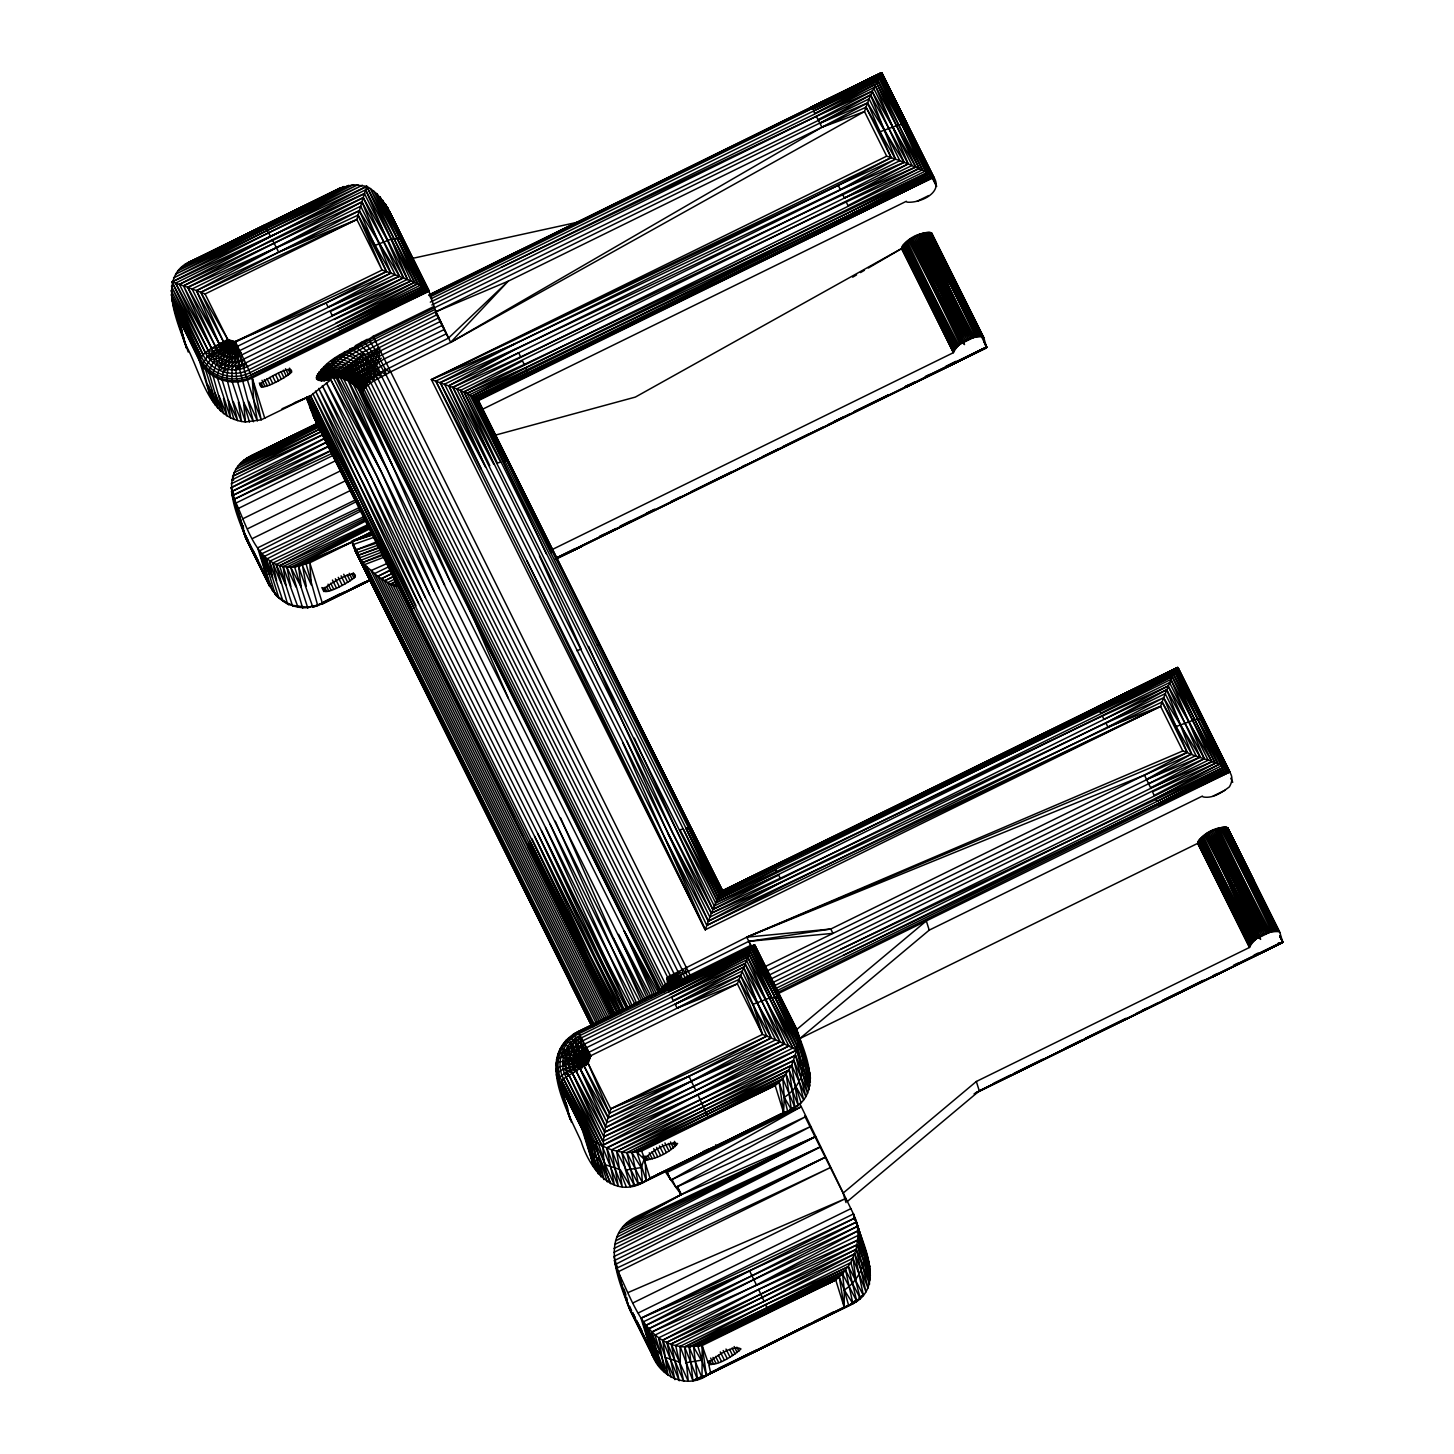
<?xml version="1.0" encoding="UTF-8"?>
<svg xmlns="http://www.w3.org/2000/svg" width="1454" height="1454" viewBox="0 0 1454 1454"><rect width="100%" height="100%" fill="white"/><g stroke="black" fill="none" stroke-linecap="round" stroke-linejoin="round"><path stroke-width="1.5" d="M681.781 982.595L682.471 979.069L680.69 974.998L677.8 971.272L381.711 376.495L378.004 373.078L378.022 367.535L368.189 352.722L359.974 344.562C344.58 352.177 322.097 361.519 316.536 378.858L321.152 380.803L330.821 379.821L381.257 471.714L643.431 1000.043M750.755 947.336L754.826 945.336L797.028 1030.977L810.096 1074.324L798.337 1040.192L750.082 951.57L737.36 983.813L590.797 1055.731L587.58 1061.493L565.951 1064.31L555.828 1068.89L559.699 1084.466L583.799 1132.357L592.669 1141.099L606.736 1147.951L614.442 1185.192L605.318 1164.745L598.684 1144.371L565.86 1076.796C558.118 1062.02 565.261 1042.318 580.273 1035.375L750.082 951.57L754.553 944.955L794.793 1025.633C804.171 1050.551 825.218 1093.044 791.412 1109.675L646.321 1180.666C614.26 1201.113 590.051 1170.034 581.218 1141.626C566.86 1109.584 534.272 1054.713 577.983 1031.613L590.797 1055.731L588.125 1063.401L609.535 1113.291C601.284 1136.428 600.32 1160.783 610.753 1183.738L592.669 1141.099L563.48 1078.759C555.028 1062.638 562.825 1041.119 579.237 1033.54L751.136 949.444L798.119 1043.445L810.423 1082.176M586.707 1047.607C579.364 1050.988 575.875 1060.62 579.655 1067.854L607.118 1122.615L775.673 1039.901L741.958 971.127L586.707 1047.607L589.942 1056.258L587.707 1059.512L588.125 1063.401L563.48 1078.759L595.558 1142.844L604.01 1179.594L590.015 1139.154L561.644 1080.558C552.629 1063.347 560.953 1040.355 578.456 1032.285L752.899 946.39L797.028 1030.977L798.337 1040.192L796.719 1050.097L606.736 1147.951L611.625 1149.823L618.277 1186.191L602.029 1145.625L788.795 1045.971L746.32 960.058L583.109 1040.628C571.567 1045.953 566.079 1061.093 572.022 1072.434L604.828 1132.103L780.144 1041.882L771.22 1037.974L738.886 979.469L677.164 1008.149L585.417 1054.059L582.963 1058.93L583.308 1064.328L608.317 1117.908L780.144 1041.882L796.719 1050.097L809.933 1086.011L798.337 1040.192L752.899 946.39L577.91 1032.158L565.606 1040.828L570.513 1037.538L589.942 1056.258L590.797 1055.731L573.421 1034.721M671.875 1179.249L675.928 1187.336L805.843 1116.581L670.857 1180.103L666.786 1171.997L670.857 1180.103L801.19 1106.785L666.114 1172.924L675.928 1187.336L810.623 1126.523L681.235 1194.606L635.507 1217.053C598.412 1235.736 619.04 1281.774 629.873 1309.763L652.482 1355.201C660.861 1378.81 690.759 1390.278 710.624 1372.649L844.174 1307.11L844.283 1290.025L842.575 1273.904L850.881 1262.526L856.242 1249.313L858.151 1235.409L857.442 1226.358L853.443 1213.963L799.682 1103.404M640.069 1002.351L608.19 940.865L376.241 474.949L330.821 379.821L310.52 395.851L261.211 419.806L245.453 421.987L231.84 380.73L232.531 342.581L326.06 302.886L390.872 273.098L414.535 282.385L428.712 290.4L435.055 309.429L450.631 342.399L389.926 372.188C380.112 378.058 367.117 382.475 361.428 392.925L422.332 514.007M319.807 424.168L243.436 460.645L317.19 424.204L246.671 458.319L316.754 423.75L250.215 456.32C216.537 472.95 237.038 515.334 246.835 540.343L269.444 585.78L273.697 591.16L272.043 588.343M664.696 989.047L664.751 985.339L678.327 976.325L748.828 941.338L830.797 929.015L1144.443 775.109L1187.227 752.427C1199.859 760.006 1242.607 763.95 1229.393 786.868C1222.051 792.394 1212.527 798.918 1203.003 796.901L1202.403 796.083L929.215 930.142L799.409 1038.901M438.781 317.79L361.973 356.266L365.954 380.893L370.988 383.111C366.426 370.061 354.122 358.138 339.909 356.757L339.4 355.376C355.503 352.013 366.263 369.589 374.26 380.93L670.349 975.725L671.748 980.323L671.239 985.903L677.673 981.813L676.019 977.67L377.84 378.712C371.515 366.772 363.355 353.231 349.705 348.942L355.612 347.015L365.027 354.485L367.644 379.658L370.988 383.111L669.785 981.632L671.239 985.903L667.622 988.484L368.135 385.183C361.628 371.188 346.706 359.356 330.603 361.555L373.623 337.455L870.582 94.946L881.288 72.736L933.777 177.17C943.991 193.018 919.237 203.505 906.896 202.124L906.315 201.306L481.347 409.846M251.069 374.95L339.527 331.548L424.931 287.601L377.022 193.909L387.309 207.231L429.112 291.091L251.069 374.95C233.113 384.256 208.722 376.55 199.961 358.157L173.735 307.448L201.852 364.899L211.084 398.414L199.289 360.501C204.305 349.723 218.027 345.416 227.715 339.436L235.475 341.981L386.473 271.571L390.872 273.098L361.955 201.87L366.717 186.348L353.322 184.713L339.6 188.275L192.928 260.375C156.305 273.915 176.207 318.953 185.131 343.962C200.888 370.588 207.159 418.225 245.453 421.987L243.563 402.122L236.657 378.84L233.549 342.562L382.038 270.08L386.473 271.571L359.356 210.685L361.955 201.87L183.513 285.838L172.026 281.894L205.432 352.813C212.611 367.917 232.604 374.223 247.325 366.59L417.643 283.803L377.022 193.909L370.352 188.566L366.717 186.348L173.571 277.878L357.902 184.694L178.26 270.626L348.706 185.33L184.822 264.701L264.192 225.315L344.125 186.53L181.314 267.481L353.322 184.713L175.661 274.115L362.391 185.221L172.026 281.894L208.304 350.705C214.701 364.136 232.531 369.77 245.653 362.973L411.118 280.895L366.717 186.348L179.442 284.402L211.612 348.469C217.119 360.065 232.476 364.899 243.799 359.047L407.447 279.368L391.108 239.201L365.626 189.838L175.607 283.076L208.304 350.705C216.282 352.141 225.861 349.251 229.696 341.654L235.475 341.981L247.325 366.59L252.214 377.895L264.792 418.298M561.644 1080.558L592.669 1141.099L601.011 1176.922L593.159 1154.894L590.015 1139.154L560.39 1082.121L585.58 1134.738L593.832 1166.871L583.799 1132.357L557.791 1078.777L567.333 1071.344L587.761 1062.474L590.797 1055.731L588.052 1058.567L572.113 1051.46L560.535 1048.825C555.337 1059.148 555.228 1071.78 560.39 1082.121L587.652 1137.01L598.303 1173.887L583.799 1132.357L559.699 1084.466L570.077 1119.144L559.699 1084.466L563.48 1078.759L598.684 1144.371M626.274 1186.864L611.625 1149.823L621.749 1152.186L638.488 1184.447L794.956 1107.675L782.815 1078.559L779.126 1082.249L636.852 1152.059L646.321 1180.666L783.597 1112.619L784.269 1097.352L782.815 1078.559L791.721 1065.328L796.719 1050.097L750.082 951.57L667.677 990.138L752.082 947.717L798.21 1036.993L809.26 1070.38L796.029 1028.214L754.826 945.336L757.225 953.042M556.482 1059.639L557.282 1058.149L563.316 1057.131L587.707 1059.512L590.797 1055.731L588.543 1057.694L570.677 1047.207L564.188 1044.644L562.462 1045.553L566.115 1040.628L589.179 1056.913L590.797 1055.731L587.561 1060.511L565.969 1060.711L558.027 1062.311L555.792 1064.691L560.535 1048.825M618.059 1271.832C632.781 1301.021 644.94 1344.732 684.652 1346.931L697.502 1379.464L852.935 1303.675C883.36 1288.299 865.875 1249.404 857.442 1226.358L645.54 1325.539L654.318 1358.763L629.873 1309.763L616.514 1268.27L830.507 1167.489L618.059 1271.832L621.621 1284.863L616.514 1268.27M984.649 343.58L986.648 347.542L905.842 387.309L986.648 347.542L983.795 337.764L931.378 232.858C920.455 231.495 906.06 238.401 901.625 248.561L953.442 352.65L550.848 550.212M975.616 1093.008L1282.737 942.319L1279.883 932.541L1227.485 827.635C1216.562 826.29 1202.149 833.178 1197.732 843.356L1249.549 947.426L976.343 1081.485L843.084 1193.134L846.028 1202.585M667.622 988.484L667.095 977.888L670.349 975.725L746.738 937.176L1182.793 750.955L1187.227 752.427L1163.654 697.756L1172.142 676.583L1177.795 667.477L1229.866 771.965L778.617 993.391M407.447 279.368L364.463 193.618L272.316 239.71L183.513 285.838L192.092 288.964L360.665 206.232L395.215 274.661L239.728 350.614L237.838 361.065L231.422 369.807M767.021 1345.023L856.806 1301.294L842.575 1273.904L835.741 1279.993L702.173 1345.532L702.028 1377.72L852.935 1303.675L845.628 1270.378L684.652 1346.931L688.305 1381.264L671.185 1343.95L856.242 1249.313L869.601 1284.1L857.915 1240.044L651.537 1332.155L661.606 1368.996L645.54 1325.539L749.555 1270.814L855.152 1217.889L867.893 1258.528L865.839 1254.638M557.845 1054.695L558.59 1053.387L564.388 1053.223L588.052 1058.567M669.785 981.632L669.349 987.211L667.949 982.904L670.167 988.72M555.828 1068.89L558.918 1079.904M684.979 977.706L683.126 973.671L677.8 971.272L677.673 981.813L687.542 976.379L685.597 972.381L686.034 966.965L373.623 337.455L373.205 336.274L433.91 306.485M683.126 973.671L681.853 969.073L385.764 374.296L378.222 362.028L379.767 351.196L440.471 321.407M368.189 352.722L367.753 362.609L369.461 378.385L374.26 380.93L373.096 359.556L374.732 349.251L369.007 339.763L367.117 339.345L355.321 345.707L355.612 347.015M676.019 977.67L675.401 983.195L673.838 978.996L673.947 973.489L678.327 976.325L680.036 980.432L679.309 984.013M583.109 1040.628L583.381 1049.806L588.543 1057.694L583.872 1056.331C577.965 1051.26 576.002 1042.1 580.273 1035.375M680.036 980.432L680.69 974.998M573.458 1039.901C570.84 1049.352 578.401 1058.73 587.561 1060.511L582.781 1061.656C575.184 1060.239 568.387 1053.986 568.041 1045.989M429.112 291.091L252.214 377.895L261.211 419.806L253.705 400.068L235.475 341.981L231.531 342.435L226.697 378.258L237.656 420.624L228.26 400.232L221.808 378.822L230.568 342.126L227.715 339.436L200.834 292.29L192.092 288.964L219.245 343.889C222.753 351.268 232.531 354.34 239.728 350.614M359.974 344.562L361.137 342.49L364.445 342.144L371.424 350.977L370.388 361.083L371.424 377.077C366.79 380.912 353.922 386.437 361.792 393.725C353.704 378.076 333.348 367.099 316.499 376.041C333.893 370.098 354.831 376.913 362.718 394.252L352.831 382.675L339.763 375.059L345.18 368.007L361.973 356.266M179.442 284.402L363.227 197.653L399.468 276.224L241.8 354.903L238.729 365.317L235.512 369.789M328.967 446.323L232.367 495.614C246.871 522.277 255.159 570.55 294.635 567.096L307.703 607.754L308.048 606.772M479.62 404.303L478.457 400.595L933.777 177.17L927.543 172.517L908.205 163.902L870.582 94.946L869.092 98.872L375.332 341.526C360.047 349.578 343.871 357.466 331.985 370.316C322.861 380.53 355.994 379.312 342.272 370.043M665.532 990.41L365.736 387.127L365.009 379.712C355.121 369.043 329.567 384.565 325.696 373.187C337.419 356.921 357.284 348.742 374.35 339.218L435.055 309.429M343.526 354.358L344.38 352.177L347.361 351.923L359.047 358.047L365.481 385.783L363.7 386.182C352.995 364.009 292.581 395.052 336.546 359.102C349.832 359.102 360.828 369.043 367.644 379.658M339.763 375.059C345.688 383.056 356.575 380.185 365.009 379.712L370.316 382.529L367.717 381.039C350.396 390.599 334.529 364.845 317.481 379.839C330.949 370.988 345.125 381.966 359.12 377.531L361.264 379.312L363.7 386.182C326.023 383.093 371.261 360.301 381.62 355.121L442.325 325.332M353.322 383.074C354.976 371.024 374.06 365.826 383.602 359.265L444.306 329.476L435.437 311.956L508.264 281.167L821.928 127.243L866.021 107.214L869.092 98.872L899.881 160.74L908.205 163.902L844.41 198.053L456.792 388.872L431.384 379.585L705.281 929.76L1160.583 706.335L1163.654 697.756L1200.222 757.098L1148.642 783.724L766.203 971.399M371.424 377.077L448.504 338.091L435.437 311.956L446.378 333.766L385.673 363.555C376.568 369.807 358.356 374.768 356.775 386.273M659.334 991.773L664.751 985.339L667.113 989.102M378.076 347.579L375.895 358.047L375.714 374.423L381.711 376.495L378.022 367.535M634.417 1184.519L630.345 1186.5L625.565 1170.088L621.749 1152.186L626.856 1152.64L634.435 1185.701L640.396 1182.702L634.435 1185.701L616.66 1151.241L789.14 1070.035L795.792 1086.538L803.662 1099.806L793.866 1060.402L616.66 1151.241L622.221 1186.755L606.736 1147.951L793.866 1060.402L807.642 1093.281L796.719 1050.097L747.647 956.896L581.582 1037.756L580.509 1046.789L584.563 1055.15M788.795 1045.971L695.866 1090.5L604.828 1132.103L575.693 1070.144C570.804 1060.802 575.311 1048.316 584.835 1043.936L743.448 967.201L771.22 1037.974L609.535 1113.291L610.753 1108.839L588.125 1063.401C577.856 1066.963 564.116 1060.675 563.607 1048.952M234.003 419.424L228.26 400.232L230.477 417.861L217.082 376.931L219.627 366.753L228.223 346.343L230.568 342.126L235.475 341.981L228.242 340.291L219.245 343.889L196.472 290.618L358.084 215.119L382.038 270.08L356.866 219.518L359.356 210.685L187.748 287.347L215.283 346.179C219.827 355.739 232.476 359.72 241.8 354.903M576.729 1037.411C572.749 1046.244 578.619 1057.022 587.707 1059.512M243.799 359.047L239.583 369.225L253.487 421.733L243.563 402.122L249.47 422.078M339.382 372.388L341.872 376.004L355.939 376.677L357.157 380.33L347.579 377.222L332.348 376.531L319.008 380.475C332.421 374.496 347.76 376.404 360.574 383.002L359.12 377.531L364.627 387.436M501.121 267.372L816.312 116.32L872.036 91.257L904.115 162.321L840.357 189.62L435.818 381.075L705.281 929.76L709.879 917.074L444.579 384.165L899.881 160.74L895.537 159.177L866.021 107.214L864.494 111.558L450.631 342.399L508.264 281.167L448.504 338.091M591.524 1024.816L354.976 550.357L351.959 541.379L372.079 531.819M243.545 368.153L245.653 362.973M642.468 1182.756L626.856 1152.64L636.852 1152.059L644.14 1159.22L641.214 1167.562L642.468 1182.756L791.412 1109.675L786.16 1074.47L621.749 1152.186L791.721 1065.328L805.843 1096.643L795.538 1055.295L602.029 1145.625L565.86 1076.796M777.49 990.447L1227.376 769.529L1176.831 668.004L722.075 890.957L716.84 900.008L709.879 917.074L1165.181 693.649L1195.988 755.517L764.113 967.11M958.913 345.252L905.987 242.036L956.805 346.979L904.097 243.745L955.151 348.669L902.698 245.362L954.006 350.196L901.625 247.471L953.442 352.65C957.877 342.472 972.272 335.583 983.195 336.946L983.795 337.764L931.378 232.858L982.05 336.437L929.451 232.24L980.378 336.274L927.561 232.24L978.269 336.456L925.235 232.585L975.779 336.964M1270.523 932.123L1217.289 828.507L1205.675 834.196L1255.02 940.029L1202.094 836.813L1252.912 941.774L1200.204 838.54L1251.258 943.446L1198.805 840.139L1250.113 944.991L1197.714 842.248L1249.549 947.426C1253.966 937.267 1268.379 930.378 1279.302 931.723L1279.883 932.541M644.14 1159.22C652.083 1150.768 666.423 1142.081 677.582 1143.535C669.531 1152.495 656.39 1159.329 644.358 1159.892M708.225 1362.961C714.859 1368.196 734.234 1355.183 740.977 1348.948C733.343 1344.205 715.641 1356.473 708.225 1362.961L702.173 1345.532L684.652 1346.931L765.586 1304.62L850.881 1262.526L860.314 1298.513L852.189 1302.584M369.207 528.02L290.709 567.278L302.559 607.79L303.268 606.809M365.626 189.838L403.54 277.805L330.258 311.501L332.239 315.645L403.54 277.805L361.955 201.87L196.472 290.618L223.407 341.617L227.024 345.67L216.083 364.772L212.647 374.423L223.698 413.681L214.919 392.707L208.576 371.37L214.901 359.174L228.896 341.036L235.475 341.981L230.568 342.126M231.531 342.435C228.278 352.104 217.409 358.084 207.468 356.303L201.852 364.899C212.411 380.966 235.166 386.582 252.214 377.895L253.705 400.068L257.431 420.969L248.707 401.413M326.06 302.886L328.186 307.212L390.872 273.098L358.084 215.119L386.473 271.571L326.06 302.886L237.602 346.288L232.222 347.379C229.187 355.485 221.481 361.519 212.829 362.319M307.703 607.754L312.792 606.136M559.845 1049.988L563.043 1044.554M791.412 1109.675L784.269 1097.352L779.126 1082.249L775.164 1085.52L783.597 1112.619L787.632 1111.329L784.269 1097.352C803.117 1084.938 808.424 1064.328 798.119 1043.445M708.807 1364.797L710.624 1372.649L848.7 1305.619L844.283 1290.025C854.625 1283.319 861.949 1272.214 863.84 1260.018L857.278 1244.697L758.588 1289.462L658.735 1337.789L664.605 1372.067L662.588 1368.123M228.242 340.291L212.339 356.648L204.978 367.826L217.736 408.229L214.919 392.707L220.59 411.1M291.509 372.188C293.544 362.846 263.647 380.294 260.43 384.092C257.94 393.652 288.419 376.023 291.509 372.188L289.51 368.153M355.23 576.765C357.266 567.442 327.368 584.89 324.151 588.688C321.661 598.248 352.141 580.619 355.23 576.765L353.231 572.749M364.445 342.144L373.205 336.274M207.468 356.303L227.715 339.436L205.087 293.999L200.834 292.29L359.356 210.685L399.468 276.224L328.186 307.212M327.077 380.475L328.931 378.731L323.842 380.803C336.274 372.769 352.958 377.258 363.7 386.182M777.436 1340.679L710.624 1372.649M796.538 1029.65L926.325 920.909L929.215 930.142M847.755 1201.131L979.287 1090.936L1282.737 942.319L1279.756 936.376M342.417 370.479L363.7 353.54M228.896 341.036L224.952 343.871L215.283 346.179L183.513 285.838L211.612 348.469L221.444 347.142L229.696 341.654L228.223 346.343C222.589 352.522 213.502 355.448 205.432 352.813L171.445 286.165L203.069 354.794C210.903 371.279 232.731 378.167 248.816 369.843L420.442 285.166L373.787 191.092M344.271 372.878L379.876 348.633M332.403 192.419L339.6 188.275M218.209 366.917L241.219 352.45M234.803 370.007L246.308 362.773M852.662 277.169L856.588 274.879M860.495 272.589L864.421 270.299M868.329 268.027L901.625 248.561L953.442 351.541L902.189 246.108L954.515 349.451L903.334 244.581L955.914 347.833L904.988 242.909L957.804 346.125L907.096 241.164M450.631 342.399L821.928 127.243L867.565 102.98L904.115 162.321L842.429 193.909L518.66 352.777L448.813 385.746L485.654 467.334L440.235 382.602L514.462 344.162L838.231 185.294L891.138 157.65L895.537 159.177L870.582 94.946L819.929 123.299L821.928 127.243L864.494 111.558L886.686 156.178L891.138 157.65L867.565 102.98L819.929 123.299L816.312 116.32L431.838 304.995M909.568 239.419L962.748 342.653L937.176 290.4L945.282 286.42L971.545 338.328L946.899 285.82L921.182 233.712L909.568 239.419L960.113 344.362M1205.675 834.196L1258.837 937.43L1233.265 885.195L1236.463 883.432L1241.389 881.197L1267.652 933.104L1217.289 828.507M573.349 1034.139L754.153 944.991L796.029 1028.214M581.582 1037.756C568.187 1043.936 561.826 1061.511 568.714 1074.67L602.029 1145.625M208.304 357.084L235.784 341.472M348.651 379.458C339.036 374.023 326.096 372.697 316.536 378.858L321.207 377.331M358.956 379.203L378.694 368.098M324.769 378.767L321.152 380.803L326.696 378.858M901.625 248.561L635.362 397.087L495.487 435.109M616.932 1237.136L815.494 1136.628L681.235 1194.606L623.094 1226.867L815.494 1136.628L615.624 1240.771L820.438 1146.861L613.788 1252.476M362.464 390.49C355.194 374.55 333.075 364.318 317.408 374.187C334.075 367.026 353.286 375.695 362.464 390.49L660.479 989.483L660.861 993.082M430.311 302.123L874.781 84.641L908.205 163.902L516.57 348.506L448.813 385.746L672.42 832.433L711.369 913.148L782.125 881.924L1162.128 701.991L1191.644 753.972L1146.57 779.435L1150.641 787.868L1211.873 761.769L1172.142 676.583L720.003 893.665L686.052 828.362L469.787 394.67L456.792 388.872L714.241 906.006L1169.543 682.58L1208.201 760.242L768.185 975.543M208.413 357.32L236.111 342.163M1150.641 787.868L1204.312 758.679L1170.888 679.418L715.586 902.843L460.464 390.399L915.784 166.992L876.035 81.806L813.495 111.067L431.038 298.742M371.333 531.764L355.521 540.343L371.86 532.8M562.734 1065.182L570.84 1069.581L575.693 1070.144L605.936 1127.359L771.22 1037.974L762.514 1034.376L737.36 983.813L677.164 1008.149L675.165 1004.187L743.448 967.201L784.524 1043.917L695.866 1090.5L603.792 1136.755L572.022 1072.434L563.261 1069.181L557.227 1072.834L556.409 1074.851L567.514 1110.038M782.125 881.924L708.352 921.182L663.969 836.014L481.365 469.224L435.818 381.075M564.297 1073.07L568.714 1074.67L602.847 1141.299L792.884 1048.043L744.902 963.511L673.275 1000.534L671.548 997.226L747.647 956.896L784.524 1043.917L605.936 1127.359L579.655 1067.854L570.023 1066.582L562.753 1061.147M625.838 1223.886L681.235 1194.606L677.31 1186.591M868.347 1267.125L870.274 1271.141L857.915 1240.044L758.588 1289.462L662.715 1340.17L667.84 1374.884L665.823 1370.886M818.039 119.628L872.036 91.257L915.784 166.992L844.41 198.053L842.429 193.909M324.914 438.381L231.15 487.708L245.599 537.762L269.444 585.78L271.226 586.925L263.119 570.659M622.603 742.431L663.969 836.014L706.808 925.416L784.142 885.868L1107.912 727L1163.654 697.756L1105.912 723.038L780.253 878.252L778.526 874.944L712.842 909.459L672.42 832.433L588.67 646.43M859.314 1297.386L863.367 1295.35L854.807 1253.857L666.877 1342.242L683.725 1381.3L675.619 1345.313L764.132 1301.366L854.807 1253.857L868.038 1288.117L857.278 1244.697L666.877 1342.242L674.91 1379.646L665.332 1357.418L658.735 1337.789M677.164 1008.149L740.431 975.234L780.144 1041.882L744.902 963.511L671.548 997.226M335.783 323.188L414.535 282.385L370.352 188.566L422.878 286.42L250.07 372.642C232.894 381.53 209.594 374.169 201.234 356.593L171.826 299.142L185.131 343.962L172.644 303.359L199.961 358.157L171.826 299.142L176.77 314.246M326.932 442.18L231.531 491.652L245.599 537.762L270.026 586.507L244.599 534.999L232.367 495.614L331.021 450.413M775.236 985.321L1221.196 766.04L1174.378 671.966L774.655 867.856L773.401 865.93L721.511 891.429L475.967 398.178L933.777 177.17L477.221 399.105L478.057 399.923L932.523 175.68L881.687 72.7L811.005 107.269L880.724 73.227L931.269 174.753L527.911 372.824L477.221 399.105L469.787 394.67L929.597 173.68L881.288 72.736L428.73 294.98M369.189 525.476L283.112 566.587L297.943 607.027L292.527 605.882L279.586 565.751L365.536 521.114M546.286 553.847L472.223 395.942L851.68 213.956L929.597 173.68L879.216 75.463L497.522 261.229M669.367 977.76L677.419 973.598M675.165 1004.187L740.431 975.234L766.803 1036.12L608.317 1117.908L579.655 1067.854M378.622 547.576L357.666 555.519L364.463 564.643L377.822 576.366L389.763 570.222M390.054 570.568L377.822 576.366L390.344 584.235L396.342 581.146M671.403 980.614L681.453 975.452M222.68 371.679C232.695 367.898 239.365 356.921 237.602 346.288M354.594 365.045L380.766 351.65M318.699 427.003L235.766 469.333L319.971 428.857M361.683 510.645L266.664 559.063L278.805 597.794L280.24 598.521C301.959 613.243 277.532 598.575 275.151 594.213L263.956 556.591L359.265 509.754M290.709 567.278L301.16 587.016L298.597 566.515L353.486 541.288L309.793 562.789L294.635 567.096L369.152 529.129M339.763 593.923L323.824 602.047L343.944 592.214M670.021 994.354L748.919 954.06L797.592 1046.771L809.006 1089.718L795.538 1055.295L611.625 1149.823L791.721 1065.328L798.191 1105.349L790.213 1109.275M617.096 1266.725L613.897 1256.529L825.454 1157.148L615.296 1264.489L627.91 1305.056L654.318 1358.763M319.989 429.057L233.985 472.714L321.298 431.456M359.992 507.282L261.52 553.865L269.444 585.78L259.412 550.939L357.757 500.885M608.772 1018.563L393.125 585.38L397.16 583.327L393.125 585.38L390.344 584.235L396.415 581.291M671.621 984.867L681.653 979.778M429.984 296.907L879.216 75.463L925.089 171.245L525.657 367.717L472.223 395.942L720.821 892.338L1098.424 708.97L1175.323 670.239L1225.704 768.475L1157.911 803.771L843.247 955.369M601.483 1021.435L381.13 578.801L391.217 573.712M1148.642 783.724L1204.312 758.679L1166.69 689.723L1104.022 719.366L711.369 913.148L668.258 834.123L626.765 740.74M776.472 988.138L1156.911 801.463L1223.632 767.294L1173.305 674.093L718.003 897.518L683.235 828.944L466.988 393.325L922.309 169.9L902.007 124.172L878.271 77.189L812.441 109.232L811.677 107.978L429.221 295.635M363.355 516.897L269.644 561.226L282.894 600.884L293.126 605.773L287.365 603.392L276.169 564.588L364.736 519.878M318.59 422.95L250.215 456.32L318.608 422.86L253.996 454.666M233.567 480.329L232.622 476.276L321.352 431.674M379.767 351.196L357.175 364.118L349.342 370.098L344.543 375.804L345.198 378.367L362.119 389.127M334.475 454.72L235.312 503.375L239.71 519.242L233.621 499.522L333.166 449.686M370.297 579.673L322.315 603.719L317.408 604.882M687.542 976.379L750.827 945.3L746.738 937.176L1187.227 752.427L1162.128 701.991M776.182 993.209L1228.63 770.475L1178.049 667.877L739.014 883.287M1233.719 965.256L1237.772 963.22M1254.002 955.114L1258.055 953.079M789.213 1334.1L779.071 1339.189L856.806 1301.294L848.409 1266.579L765.586 1304.62L680.127 1346.313L680.29 1362.343L665.332 1357.418L671.275 1377.429M793.284 1332.064L809.533 1323.94M813.586 1321.904L833.905 1311.726M179.714 326.568L176.661 315.045L186.475 348.106L175.08 311.356L199.325 359.465C208.304 378.367 233.349 386.255 251.778 376.713L427.876 289.6L387.309 207.231L389.454 214.901M602.61 1019.418L384.329 580.946L392.453 576.893M909.241 384.583L905.188 386.6L915.293 381.675M925.471 376.477L929.524 374.46M945.736 366.372L955.878 361.319M698.865 1377.683L692.904 1380.646L680.127 1346.313M811.677 107.978L880.033 74.136L932.523 175.68L851.68 213.956M284.257 440.344L258.03 453.357L284.33 440.453M288.31 438.345L318.59 423.35M231.695 479.984L322.952 434.728M557.064 557.554L575.33 548.503M603.755 534.4L599.684 536.417L616.023 528.493M630.164 521.314L620.004 526.348L654.718 509.5M646.412 513.244L654.536 509.227M774.655 867.856L719.058 895.391L686.052 828.362L688.36 828.126L720.003 893.665L1176.141 668.913L1228.63 770.475L1157.911 803.771L1158.62 805.534L1229.866 771.965M859.278 1297.313L863.367 1295.35L848.409 1266.579L689.16 1347.167L702.028 1377.72L777.563 1340.57L706.408 1375.429L697.975 1346.459L768.512 1311.508L839.267 1277.121L844.283 1290.025L852.935 1303.675M823.855 426.731L556.373 558.736L986.175 347.924L905.66 387.255L983.958 348.233L925.38 376.768M827.926 424.732L850.281 413.699M854.352 411.682L888.921 394.634L854.28 411.573M840.521 949.317L1223.632 767.294L1176.141 668.913L1097.17 707.062L1177.376 667.531L1229.466 771.274L1158.62 805.534M577.983 1031.613L754.553 944.955L780.307 996.99L768.966 998.207L752.954 1004.387L762.514 1034.376L610.753 1108.839L688.978 1076.323L695.866 1090.5M715.786 1144.698L716.458 1145.716L780.253 1114.2M975.507 1092.845L1125.996 1018.563M1136.156 1013.547L1158.529 1002.515M1162.6 1000.497L1203.276 980.432M757.152 1350.021L697.502 1379.464L693.613 1347.004L845.628 1270.378L860.314 1298.513L854.316 1301.421M761.133 1348.058L777.036 1340.206M221.735 246.962L192.928 260.375M225.77 244.981L241.964 237.038M252.087 232.058L304.704 206.25M308.739 204.269L324.933 196.326M205.087 293.999L356.866 219.518L278.677 252.16L272.316 239.71M881.687 72.7L430.711 294.508L586.562 218.045M590.633 216.046L657.862 183.059M661.933 181.059L879.924 74.081M437.29 314.537L355.957 355.703L336.674 370.843L335.074 374.987L338.219 376.786M351.177 377.204L377.349 364.318M294.453 435.491L316.699 424.568M319.753 424.295L240.51 463.281L318.571 426.731M886.686 156.178L431.384 379.585L514.462 344.162M237.947 508.646L337.092 459.991M242.963 518.714L342.126 470.06M917.092 201.27L928.706 195.563M353.994 587.271L364.045 582.345M298.597 566.515L312.792 607.063L322.497 603.755L371.188 579.237L317.59 605.173L307.448 607.209L292.145 605.318M370.57 580.037L322.315 603.719L370.752 580.091M395.47 578.801L387.418 582.763L604.846 1019.545M908.296 240.292L961.385 343.507L972.999 337.801L923.962 232.894L977.052 336.674L926.452 232.367L979.378 336.328L928.561 232.186L981.268 336.31L930.233 232.349L983.195 336.946L931.378 232.858M671.003 501.503L681.181 496.523M691.377 491.525L732.089 471.532M742.285 466.534L746.356 464.535M762.641 456.538L778.926 448.559M782.997 446.56L809.478 433.565M833.905 421.569L844.102 416.571M734.942 885.304L724.783 890.284L1177.376 667.531L1225.704 768.475L1156.911 801.463L1155.657 798.664L1218.397 764.677L1175.323 670.239L722.075 890.957L690.123 828.198L722.747 891.284L478.057 399.923L933.777 177.17M577.91 1032.158L649.084 997.226M653.155 995.227L746.684 949.335M770.038 979.451L1211.873 761.769L1168.144 686.034L1102.296 716.059L716.84 900.008L679.981 829.816L683.235 828.944L716.84 900.008L775.691 869.692L776.999 872.073M773.746 982.086L1218.397 764.677L1172.142 676.583L1100.769 713.205L1099.478 710.824M1213.199 796.047L1224.813 790.358M799.191 1038.901L1197.732 843.356L1249.531 946.336L1198.296 840.903L1250.622 944.228L1199.441 839.358L1252.021 942.61L1201.095 837.686L1253.911 940.902L1203.203 835.941M775.164 1085.52L636.852 1152.059L641.596 1151.041L775.164 1085.52L631.908 1152.604L638.488 1184.447L714.459 1146.715L656.445 1174.977M618.622 1233.555L815.494 1136.628L620.676 1230.102M614.042 1248.459L820.438 1146.861L614.66 1244.533M1204.403 835.069L1257.492 938.284L1269.106 932.577L1218.706 828.053M993.736 1083.23L1010.003 1075.233M1014.074 1073.252L1042.554 1059.275M1064.928 1048.298L1081.213 1040.301M1085.284 1038.301L1125.959 1018.345M1142.244 1010.348L1146.315 1008.367M1162.582 1000.37L1178.849 992.391M1182.92 990.392L1203.276 980.414M979.287 1090.936L1282.773 941.792L1279.774 935.776M974.053 1093.917L1282.283 942.701L1211.891 977.07L1281.392 942.937M1212.073 977.124L1282.737 942.319M633.29 1302.766L845.755 1198.478L628.201 1292.497M638.342 1312.944L850.826 1208.674M188.693 262.32L335.22 190.547L197.453 258.885L264.192 225.315L270.48 236.22L364.463 193.618M247.925 528.62L345.071 480.983M252.832 538.343L351.995 489.725M354.794 500.231L257.649 547.867L269.444 585.78M276.605 580.673L272.843 563.062L364.009 518.46M290.836 586.416L286.838 567.096L368.116 527.329M986.648 347.542L555.755 558.481L986.666 347.015L981.686 337.001M555.937 558.863L582.073 546.177L555.682 559.063M1096.988 707.007L1177.795 667.477L1203.385 719.185L1195.297 719.512L1176.032 726.582M754.553 944.955L666.423 988.211L754.153 944.991L798.21 1036.993L810.478 1078.268C802.499 1061.493 803.517 1042.463 794.793 1025.633L805.68 1060.566M620.295 1279.938L614.406 1260.545L825.454 1157.148M219.627 366.753C229.296 363.264 236.638 352.777 234.53 342.362L236.33 346.815C236.693 357.484 228.896 367.535 218.554 370.025M237.965 466.189L318.717 426.822M231.186 483.8L324.751 438.163M340.236 333.311L428.712 290.4L389.145 210.794L392.344 221.063M663.969 991.792L363.827 388.909C355.012 374.369 335.238 362.882 318.917 372.097L322.806 371.224M643.068 1156.166L650.047 1178.158L794.956 1107.675L789.14 1070.035L626.856 1152.64L782.815 1078.559L707.934 1117.035L698.011 1094.989L603.792 1136.755M1213.418 975.434L1217.471 973.471M1233.628 965.62L1280.065 943.01L1278.339 942.937M764.132 1301.366L853.025 1258.273L865.966 1291.879L856.242 1249.313L662.715 1340.17L679.236 1380.755L671.185 1343.95L764.132 1301.366L758.588 1289.462M320.716 375.423L316.209 377.604L320.771 376.477M852.407 215.719L933.359 176.497L881.96 73.082L883.687 78.643M322.497 603.755L370.697 579.819M706.808 925.416L1160.583 706.335L1182.793 750.955M670.149 979.105L678.346 975.143M666.913 988.884L752.082 947.717L797.592 1046.771M697.975 1346.459L835.741 1279.993L844.174 1307.11L848.7 1305.619M338.528 329.24L424.931 287.601L385.165 203.705L388.036 212.084M844.41 198.053L912.112 165.447L873.454 87.803L816.312 116.32L874.781 84.641L919.182 168.464L847.955 205.596L846.264 201.979L919.182 168.464L877.216 79.316L812.441 109.232M643.068 1321.959L652.482 1355.201L643.068 1321.959L749.555 1270.814L856.497 1222.032L869.783 1266.852L867.02 1260.909M702.918 1375.829L692.904 1380.646L689.16 1347.167L842.575 1273.904L768.512 1311.508L693.613 1347.004L701.228 1360.235L685.579 1362.761M718.948 1368.123L757.007 1349.839M328.786 440.98L231.15 487.708L233.458 493.76M524.185 364.481L522.495 360.846L463.881 391.889L500.63 462.154L497.377 463.044L463.881 391.889L524.185 364.481L927.543 172.517L880.033 74.136L811.187 107.305L881.288 72.736L933.359 176.497M388.763 566.769L374.441 573.621L597.667 1022.017M555.264 558.899L581.891 546.141M650.047 1178.158L716.458 1145.716M838.231 185.294L840.357 189.62L895.537 159.177L838.231 185.294L431.384 379.585L891.138 157.65L866.021 107.214M555.701 558.79L582.073 546.177M790.158 1109.184L798.191 1105.349L786.16 1074.47L631.908 1152.604L641.214 1167.562L625.565 1170.088M489.816 465.662L452.903 387.309L520.641 356.921L846.264 201.979M672.311 982.195L680.49 978.306M364.736 380.839L381.057 373.115M668.731 991.973L748.919 954.06L792.884 1048.043M328.913 446.014L231.531 491.652L237.493 509.064M233.621 499.522L333.566 452.667M381.13 578.801L391.38 574.003M855.152 1217.889L640.978 1318.215L652.482 1355.201M835.741 1279.993L768.512 1311.508L765.586 1304.62M356.866 219.518L200.834 292.29L223.407 341.617M610.753 1108.839L766.803 1036.12M279.586 565.751L369.498 523.913M384.329 580.946L394.488 576.22M1098.424 708.97L1173.305 674.093L1215.29 763.259L1154.167 795.411L1152.495 791.794L1215.29 763.259L1170.888 679.418M172.026 281.894L270.48 236.22M334.093 319.571L414.535 282.385L391.108 239.201L375.114 245.381M232.622 476.276L322.861 434.492M780.253 878.252L712.842 909.459L634.326 738.123M702.627 1151.75L708.789 1148.933M719.058 1144.262L801.19 1106.785M698.011 1094.989L796.719 1050.097M282.003 408.792L310.52 395.851L617.514 1011.784M466.988 393.325L525.657 367.717L527.911 372.824L474.295 397.106L505.774 461.336L503.447 461.59M751.609 946.954L748.828 941.338L832.906 933.359L830.797 929.015L746.738 937.176L1144.443 775.109L1191.644 753.972L1166.69 689.723L1105.912 723.038L1107.912 727L1160.583 706.335L708.352 921.182L668.258 834.123M516.57 348.506L440.235 382.602L481.365 469.224M387.527 563.298L370.988 570.604L596.994 1024.597M715.586 902.843L778.526 874.944M332.239 315.645L411.118 280.895M879.924 131.805L899.19 124.735L907.278 124.408L881.96 73.082M294.635 567.096L353.486 541.233M294.235 402.849L310.52 395.851L412.572 610.244M343.853 374.023L381.366 358.175M380.148 427.967L352.631 376.041L347.579 377.222M348.996 364.899L360.174 386.237L363.827 388.909C357.793 373.042 337.019 362.028 321.007 369.752L324.26 369.498M593.559 1026.633L362.573 562.589L383.402 553.919M563.261 1069.181L587.58 1061.493M576.965 650.738L581.109 649.047L539.398 555.901M453.848 748.992L360.81 560.353L381.893 552.011M378.204 541.215L354.976 550.357L591.814 1026.124M372.915 533.254L351.959 541.379L373.514 534.4M353.722 540.143L370.552 533.709M593.541 1026.36L364.463 564.643L383.565 557.391M380.185 550.121L359.174 557.972L395.561 631.2L395.906 629.6L360.81 560.353M362.573 562.589L383.765 554.955M356.266 552.974L379.549 544.65M381.021 547.267L357.666 555.519L395.851 632.508M373.733 537.38L352.577 544.759L395.779 631.472L351.85 541.651L373.424 534.636M339.909 356.757L334.783 358.52L336.546 359.102M353.667 361.555L361.937 384.31L365.736 387.127C357.829 372.878 340.236 360.683 323.679 367.19L326.06 367.644M216.083 364.772C224.607 362.828 231.622 355.885 233.603 347.361L232.531 342.581C230.059 352.559 220.226 359.956 209.958 359.483M376.332 543.178L354.976 550.357L395.761 631.472M391.108 239.201L402.449 237.983L428.712 290.4M312.792 607.063L317.754 605.718L306.231 564.334M412.554 258.376L578.419 222.044M587.761 1062.474C578.619 1064.673 567.914 1059.021 565.969 1049.497M302.559 607.79L307.903 607.608M284.202 601.483L282.894 600.884M597.067 644.74L598.83 644.813M232.222 347.379L227.024 345.67M297.47 607.154L302.905 607.627M393.125 585.38L398.142 586.562M362.082 386.491L353.74 380.857L341.581 377.295L357.375 383.492L363.954 388.927M342.708 377.495L354.94 383.511L361.228 390.344L359.738 389.945M280.24 598.521L275.151 594.213M345.779 376.077L355.612 377.786L365.481 385.783M340.127 376.459L351.141 380.893L363.482 388.981M344.089 377.549L352.341 380.948L359.392 386.746M340.709 376.95L350.178 380.712L358.32 386.691M345.707 377.458L353.74 380.857L362.555 389.109M690.123 828.198L720.821 892.338L773.401 865.93L722.474 890.902L508.718 461.827L474.295 397.106L850.699 211.648L927.543 172.517L877.216 79.316L813.495 111.067L814.785 113.448L876.035 81.806L922.309 169.9M629.873 1309.763L631.636 1310.89L629.746 1306.346M340 374.169L352.74 380.821L361.664 391.835L659.516 991.101M368.135 385.183C358.157 373.387 344.053 359.265 326.877 364.445L328.204 365.663M339.8 375.823L354.013 383.347L361.228 390.344M582.781 1060.293C575.439 1057.912 569.641 1050.697 570.55 1042.772M380.366 371.751L385.764 374.296L385.292 369.134L374.732 349.251M367.717 381.039L365.009 379.712L367.008 383.765M667.095 977.888L671.748 980.323L673.257 984.558L673.838 978.996L670.349 975.725M385.292 369.134L389.926 372.188M340.509 373.151L348.615 378.803M377.84 378.712C369.934 373.642 366.99 363.482 359.047 358.047M341.272 372.024L352.54 381.548M614.751 1014.928L306.849 398.996L312.646 414.463L355.285 499.176L353.267 495.123M611.498 1013.82L586.107 964.202L611.389 1014.583M364.463 382.038L361.264 379.312L362.155 378.549L365.317 384.565M681.853 969.073L685.597 972.381M342.326 370.788L352.74 380.821M279.295 598.412L272.025 590.179L259.412 550.939M595.904 1170.543L589.997 1150.732L600.865 1161.964L607.263 1181.866M630.454 1310.472L656.463 1362.289L650.011 1343.405L660.879 1354.637L667.84 1374.884M343.635 369.443L356.212 384.129M365.027 354.485L378.004 373.078M345.18 368.007L356.612 383.329M274.715 592.469L276.733 595.049M626.583 1300.149L627.201 1300.948L626.765 1297.604M675.928 1187.336L681.235 1194.606L677.128 1186.5L681.235 1194.606M589.179 1056.913L586.398 1053.096L584.835 1043.936M1271.868 931.76L1221.342 827.362L1274.358 931.232L1223.65 827.017L1276.485 931.069L1225.558 827.017L1278.157 931.232L1227.485 827.635L1228.067 828.453L1279.302 931.723L1226.34 827.144L1277.375 931.105L1224.668 826.981L1275.467 931.105L1222.541 827.144L1273.159 931.451L1220.051 827.671M346.979 366.481L359.574 387.091L361.664 391.835L359.029 388.527L659.553 991.737M371.424 350.977L378.222 362.028M359.302 389.581L361.428 392.925L359.065 389.109M339.6 372.333L341.872 376.004L339.982 371.915M586.18 1065.509L579.71 1054.932L574.675 1038.774M630.345 1186.5L620.276 1169.67L605.318 1164.745L595.558 1142.844M387.473 240.364L363.227 197.653L187.748 287.347L219.245 343.889M962.294 340.672L964.493 344.598L962.712 340.418M1258.401 935.449L1260.6 939.375L1258.801 935.195M349.669 376.84L349.233 375.659L392.271 465.171L624.22 931.069L658.153 992.3M175.607 283.076L211.612 348.469M337.055 376.786L386.619 468.442L649.029 997.244M609.535 1113.291L583.836 1065.582C574.766 1067.599 563.843 1062.674 561.88 1053.041M366.717 186.348L417.643 283.803L337.273 326.441L422.878 286.42L380.021 196.981L381.548 200.888M921.182 233.712L974.416 337.346M175.025 307.775L171.354 294.835L203.069 354.794L171.227 290.491L172.444 294.635M626.801 1009.167L595.704 949.989L363.754 484.073L315.5 391.071L415.989 605.845M622.566 1009.876L592.541 952.734L360.61 486.836L312.755 393.543L413.99 608.172M945.282 286.42L918.256 234.839L968.582 339.564L915.257 236.184L965.601 341.036L912.33 237.747L937.176 290.4L964.147 341.817L913.784 236.947L967.092 340.272L916.765 235.493L970.072 338.927L919.728 234.239L972.999 337.801M1241.389 881.197L1214.363 829.616L1264.671 934.359L1211.364 830.979L1261.708 935.813L1208.438 832.524L1233.265 885.195L1260.254 936.612L1209.892 831.724L1263.181 935.067L1212.854 830.27L1266.18 933.704L1215.835 829.016L1269.106 932.577M380.021 196.981L427.876 289.6L339.527 331.548L426.604 288.655L382.729 200.27L384.001 204.305M669.094 976.052L674.329 986.066M630.454 1006.332L599.393 947.081L367.444 481.165L322.352 385.655L371.624 478.112L603.574 944.028L634.544 1003.405M620.549 1013.62L589.961 955.278L534.563 836.268L620.494 1011.202M1102.296 716.059L1104.022 719.366L1168.144 686.034L1200.222 757.098L1146.57 779.435L1144.443 775.109M651.501 997.426L618.568 934.359L646.866 997.517M560.59 817.875L613.206 937.63L645.721 999.952M617.332 1013.911L587.943 957.604L308.811 396.451M444.615 584.926L392.271 465.171L345.87 375.568L439.253 588.198M652.319 994.391L624.22 931.069L656.245 993.118M636.797 1320.904L641.977 1330.919M307.357 396.815L355.994 491.688M271.226 586.925L243.872 532.073L247.925 540.197M1279.774 935.903L1282.773 941.792M339.527 376.095L386.619 468.442L340.181 371.624M332.512 375.986L381.257 471.714L434.237 591.433M937.176 290.4L910.931 238.565L961.385 343.507M1233.265 885.195L1207.02 833.342L1257.492 938.284M862.658 1246.969L866.548 1254.62L853.443 1213.963L640.978 1318.215L749.555 1270.814L756.443 1284.972L654.991 1335.099L660.879 1354.637L651.537 1332.155L857.442 1226.358L870.274 1271.141M690.123 975.089L686.034 966.965M404.994 649.647L396.778 633.49L590.724 1023.089M407.047 653.7L412.173 663.787M417.298 673.893L422.442 683.98M577.929 997.062L570.731 982.922L591.033 1023.362M579.982 1001.115L588.179 1017.273M576.82 1071.362L571.913 1061.693L567.514 1047.552M385.165 203.705L402.449 237.983L389.145 210.794M691.322 828.616L722.474 890.902L477.221 399.105L551.411 553.029M353.249 495.16L355.285 499.176M351.85 541.651L359.92 557.736M364.972 567.787L370.025 577.856L368.08 573.639M378.113 593.941L383.165 603.992M559.735 1083.43L585.58 1134.738L593.159 1154.894M932.686 178.497L936.649 186.421L932.668 178.406M1227.485 827.635L1253.73 880.015M668.295 988.175L666.277 984.14L666.059 989.72L664.751 985.339L666.386 989.102M569.804 981.941L592.16 1026.506M901.625 247.471L953.442 351.541M1197.714 842.248L1249.531 946.336M753.59 945.482L797.755 1033.921M804.644 1115.927L824.582 1155.966M825.563 1157.929L843.084 1193.134M862.967 1246.914L866.548 1254.62M867.038 1258.691L868.983 1262.617L856.497 1222.032L648.375 1328.956L656.463 1362.289L652.646 1354.383M669.694 975.616L674.747 985.757M667.059 978.905L671.094 987.03M427.385 524.167L435.473 540.397M437.49 544.468L458.719 587.089M460.736 591.142L591.106 853.007M593.123 857.06L601.211 873.309M603.228 877.362L614.351 899.699M616.369 903.752L624.457 919.982M626.474 924.053L659.825 991.028M309.647 406.92L612.552 1015.346M361.355 511.372L356.285 501.212L361.319 511.335M363.391 515.425L371.497 531.691M373.533 535.744L381.639 551.993M383.674 556.064L404.957 598.721M406.993 602.792L415.099 619.04M417.134 623.112L425.24 639.36M427.276 643.413L514.462 818.129M590.506 970.509L592.541 974.562M600.647 990.828L602.683 994.881M314.264 418.08L353.667 497.086L314.264 418.08L312.646 414.463L353.813 495.578L306.849 398.996M363.336 515.388L374.441 537.671M376.459 541.724L522.677 835.45M527.729 845.574L535.799 861.786M537.816 865.839L586.216 963.057M611.389 1014.928L315.972 421.678L354.158 498.286M674.438 1141.372L676.455 1145.389M611.607 1015.056L585.617 963.002L611.734 1015.674M288.219 369.371L290.237 373.405M673.147 1142.59L675.165 1146.606M395.724 586.144L610.625 1017.818M285.511 368.716L288.51 374.768M670.439 1141.935L673.456 1147.969M390.344 584.235L606.354 1018.127M283.403 370.17L286.42 376.222M668.349 1143.389L671.348 1149.442M281.004 371.697L284.003 377.749M664.932 1142.899L668.949 1150.968M278.35 373.242L281.349 379.294M662.279 1144.443L666.295 1152.495M377.822 576.366L599.43 1021.49M275.533 374.75L278.532 380.784M659.462 1145.952L663.478 1154.003M272.625 376.168L275.642 382.22M656.554 1147.37L660.57 1155.439M594.668 1024.979L366.372 566.442L593.832 1025.397M354.976 547.431L356.993 551.466M269.753 377.477L272.752 383.529M653.682 1148.678L657.681 1156.73M266.954 378.622L269.971 384.674M651.883 1151.841L654.9 1157.875M264.337 379.567L267.354 385.619M649.266 1152.786L652.283 1158.838M261.993 380.294L264.992 386.346M647.921 1155.53L649.938 1159.547M260.957 382.784L262.974 386.819M645.903 1156.003L647.902 1160.038M259.339 383.002L261.338 387.037M644.267 1156.221L646.267 1160.256M351.941 573.966L353.958 577.983M736.887 1347.167L738.886 1351.202M349.233 573.312L352.231 579.346M734.161 1346.513L737.178 1352.565M347.142 574.766L350.141 580.818M732.071 1347.985L735.07 1354.037M343.726 574.275L347.742 582.345M729.654 1349.512L732.671 1355.564M341.072 575.82L345.089 583.89M726 1349.039L730.017 1357.091M338.255 577.329L342.272 585.38M723.183 1350.53L727.2 1358.599M335.347 578.747L339.364 586.816M720.293 1351.966L724.292 1360.035M332.457 580.055L336.474 588.107M718.403 1355.292L721.42 1361.326M330.676 583.218L333.693 589.252M715.604 1356.418L718.621 1362.471M328.059 584.163L331.076 590.215M712.987 1357.382L716.004 1363.416M326.714 586.907L328.713 590.924M710.642 1358.091L713.66 1364.143M324.696 587.38L326.696 591.414M709.625 1360.599L711.624 1364.634M323.061 587.598L325.06 591.633M707.989 1360.817L709.988 1364.852M321.861 587.543L323.86 591.578M252.996 550.357L258.049 560.517M1229.466 771.274L1178.049 667.877L1180.357 675.274M922.599 233.258L948.462 285.329M1230.338 887.085L1256.22 939.157M527.638 846.519L611.898 1016.055M364.463 564.643L593.632 1025.452M636.688 1321.05L646.776 1341.351M652.828 1353.529L658.898 1365.724L653.155 1347.585M478.057 399.923L508.718 461.827M355.939 376.677L361.955 388.854M618.186 1013.547L531.964 838.813L615.151 1014.347M587.216 965.092L611.698 1014.837M199.289 360.501L173.735 307.448L188.184 352.032M1230.775 778.253L1232.756 782.307M614.842 1014.238L529.947 841.121L612.843 1014.674M863.93 1250.422L867.893 1258.528L853.443 1213.963L861.913 1239.426M624.293 1010.712L537.726 833.524L620.894 1011.402M612.607 1014.947L528.547 843.211L612.661 1016.546M307.212 396.815L411.809 612.043M627.583 1008.022L541.415 830.597L623.784 1008.822M527.02 560.917L705.281 929.76L663.969 836.014M171.354 294.835L201.234 356.593M666.913 1171.942L670.857 1180.103M632.599 1312.871L647.866 1344.496M624.22 931.069L655.281 995.845M334.874 375.005L381.257 471.714M520.641 356.921L518.66 352.777L452.903 387.309L493.742 464.208L460.464 390.399M662.388 991.21L662.242 987.557L664.205 991.646M276.169 564.588L285.856 585.126L283.112 566.587M628.128 1008.113L545.577 827.544M662.679 1367.978L664.605 1372.067L648.375 1328.956L858.005 1230.829L869.783 1266.852M651.174 972.926L659.807 991.392M631.963 1005.241L550.212 824.382M686.052 828.362L718.003 897.518M359.12 377.531L363.882 387.818M418.588 603.301L318.699 388.436L367.444 481.165L421.751 600.557M286.838 567.096L295.98 587.034M637.161 1004.296L555.228 821.146M613.206 937.63L641.777 1001.243M425.44 597.649L371.624 478.112L326.405 382.784L376.241 474.949L429.602 594.595M572.022 1072.434L602.847 1141.299M352.631 376.041L392.271 465.171M570.568 1041.9L581.091 1070.417M806.316 1062.62L808.006 1066.454L794.793 1025.633M465.135 599.03L508.246 698.12M404.448 476.367L450.267 581.636M738.886 979.469L762.514 1034.376M351.232 363.246L360.955 385.31M233.258 401.522L241.491 421.496L238.383 402.158M272.843 563.062L281.076 583.199M527.911 372.824L528.62 374.587M263.956 556.591L272.516 577.601L269.644 561.226M563.625 1062.092L568.514 1076.105M641.596 1151.041L644.504 1158.365M219.009 395.779L227.006 415.953L223.48 398.305M663.46 990.156L663.406 986.466L664.932 990.374M584.144 1066.618L579.71 1054.932L582.182 1067.945M614.406 1260.545L618.895 1272.832M261.52 553.865L268.863 574.021M563.716 1049.588L570.968 1072.107M238.292 514.225L243.418 528.983L243.291 525.803M795.792 1086.538L801.118 1102.714M387.309 207.231L390.817 217.9M178.279 321.552L177.479 316.39L182.259 330.985M870.183 1279.829L863.84 1260.018L870.401 1275.503L858.151 1235.409L756.443 1284.972L858.005 1230.829L864.312 1254.802L863.349 1244.442M1228.067 828.453L1230.375 835.85M931.978 233.676L934.849 242.927M976.343 1081.485L979.233 1090.736M579.237 1036.411L587.852 1064.037M582.327 1129.903L593.832 1166.871M560.172 1083.939L562.062 1089.991M619.64 1274.885L621.53 1280.956M624.039 1289.026L625.929 1295.096M559.699 1084.466L571.513 1122.379M322.37 603.192L309.793 562.789L311.301 584.962L302.468 565.588L306.285 586.307M235.312 503.375L246.835 540.343M562.698 1092.063L564.606 1098.261M565.897 1102.386L567.823 1108.566M233.549 342.562L239.583 369.225M562.716 1095.044L568.968 1115.727L568.205 1112.183M574.93 1071.762L571.913 1061.693L573.203 1070.089M238.674 513.062L243.418 528.983M363.1 383.22L356.266 359.81M212.956 401.831L208.14 385.092L215.192 405.103L211.284 389.127M177.479 316.39L184.185 339.618M663.406 986.466L664.26 989.411M662.242 987.557L663.06 990.519M562.607 1092.009L567.642 1110.165M627.637 1302.566L628.51 1305.819M661.261 988.556L662.061 991.537M566.133 1070.18L567.205 1074.379M575.602 1058.058L578.165 1068.581M568.75 1065.746L570.113 1072.416M839.267 1277.121L844.174 1307.11M779.126 1082.249L783.597 1112.619M702.173 1345.532L706.408 1375.429M853.025 1258.273L855.806 1279.229M645.067 1160.201L646.321 1180.666M864.966 1250.931L862.985 1247.096L864.966 1250.931M634.744 1316.906L632.672 1312.889L634.671 1316.979M986.666 347.015L983.667 341.127L986.666 347.015M393.271 624.111L391.253 620.076L393.289 624.075M591.651 1025.197L569.514 980.632L591.633 1025.324"/></g></svg>
